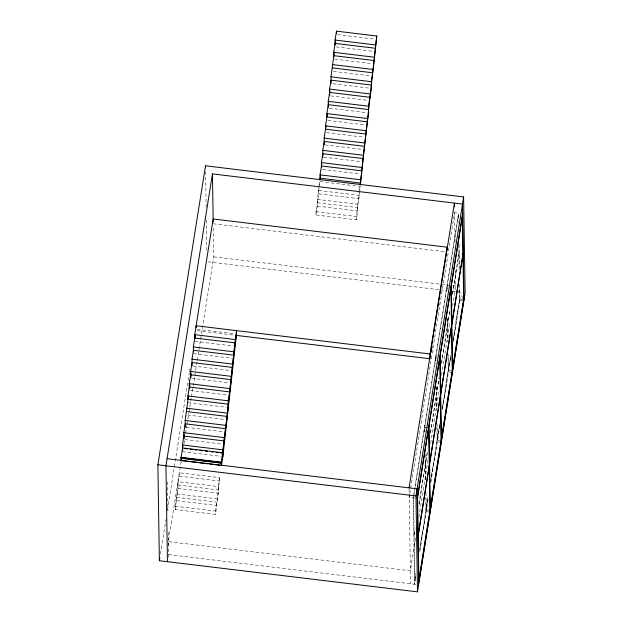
<?xml version="1.0" encoding="UTF-8"?>
<svg xmlns="http://www.w3.org/2000/svg" width="623" height="623" viewBox="0 0 623 623"><rect width="100%" height="100%" fill="white"/><g stroke="black" fill="none" stroke-linecap="round" stroke-linejoin="round"><path stroke-width="0.47" stroke-dasharray="3.12 2.34" d="M168.194 545.444L168.374 541.621L181.059 462.04M160.446 554.018L165.944 519.512M167.47 509.933L189.314 372.881M189.462 371.923L190.077 368.092M183.956 443.817L184.72 439.028M185.638 433.273L186.861 425.602M187.017 424.645L188.847 413.135M189.003 412.177L191.292 397.793M191.448 396.835L194.656 376.705M194.804 375.739L197.102 361.363M197.25 360.398L200.458 340.267M200.614 339.309L213.751 256.847L213.3 227.917M175.258 509.552C176.683 497.302 178.061 485.044 179.354 472.787L219.685 477.654C218.393 489.912 217.006 502.169 215.589 514.419L175.258 509.552L175.203 506.195L178.038 488.401L177.937 481.688L218.268 486.547L218.369 493.26L215.535 511.062L215.589 514.419M168.155 557.25L168.576 554.579L168.21 531.014M218.268 486.547L219.685 477.654M318.953 185.335L319.661 180.888M359.619 191.775L357.633 204.235L357.742 210.948L356.325 219.849L315.993 214.99L317.411 206.088L317.309 199.376L319.147 187.803M319.288 186.916L320.144 181.573L360.468 186.441L359.759 190.887M315.993 214.99L315.939 211.633L318.774 193.831L318.672 187.118M359.284 190.202L359.993 185.755M356.325 219.849L356.27 216.493L359.105 198.698L358.996 191.977M409.654 494.569L409.194 497.45L416.452 498.322M409.809 493.611L454.572 212.677L459.05 213.214M413.688 495.059L413.228 497.933L414.583 584.242L415.806 576.571M413.836 494.094L414.754 488.346M414.91 487.388L458.606 213.159L458.684 218.011M413.68 496.149L458.333 215.901L458.442 222.691M414.116 534.511L415.035 528.756M419.006 503.805L427.573 450.055M430.322 432.775L439.192 377.11M441.489 362.711L450.055 308.969M452.5 293.612L458.925 253.304L462.149 253.686M414.131 535.476L415.043 529.714M419.022 504.762L427.588 451.013M430.493 432.775L439.207 378.068M441.505 363.676L450.071 309.927M452.516 294.57L458.941 254.262L462.975 254.745M415.541 538.202L410.347 570.8L168.374 541.621M418.905 517.106L428.375 457.656M430.664 443.272L439.223 389.585M441.512 375.202L450.071 321.507M452.516 306.166L455.725 286.027L455.483 270.592M414.825 579.585L415.891 572.872M419.715 548.879L428.281 495.129M430.571 480.73L440.056 421.226M442.353 406.827L450.912 353.077M453.209 338.686L459.634 298.37L462.858 298.76M415.923 574.788L414.848 581.508L413.524 497.115L415.136 497.31M419.746 550.794L428.313 497.045M430.602 482.646L439.931 424.099M442.377 408.743L450.943 355.001M453.24 340.602L459.665 300.294L459.463 287.678M419.777 551.643L428.336 497.948M430.781 482.607L439.947 425.081M442.392 409.739L450.943 356.045M453.24 341.661L459.961 299.468L459.704 282.982M337.487 34.623L374.937 39.14M336.124 46.881L373.566 51.398M334.753 59.13L372.204 63.647M333.391 71.388L370.841 75.905M332.986 83.762L369.47 88.162M330.657 95.903L368.107 100.42M329.294 108.153L366.745 112.67M327.932 120.41L365.374 124.927M326.561 132.668L364.011 137.185M325.198 144.925L362.648 149.442M323.835 157.183L361.278 161.692M322.465 169.433L359.915 173.949M318.727 190.474L359.05 195.334M318.774 193.831L359.105 198.698M317.309 199.376L357.633 204.235M317.356 202.732L357.688 207.591M317.411 206.088L357.742 210.948M315.939 211.633L356.27 216.493M213.23 223.774L445.211 251.747M213.751 256.847L448.973 285.217M452.835 285.677L455.725 286.027M207.989 261.831L439.122 289.703M440.087 289.82L446.831 290.63M452.61 291.33L455.499 291.673M456.457 291.79L462.235 292.491M459.961 299.468L462.383 299.764M459.665 300.294L463.691 300.777M197.156 329.24L234.606 333.757M197.18 330.681L234.723 335.205M450.951 370.444L448.529 370.148L448.287 354.627M194.991 341.396L233.243 346.014M452.282 372.414L448.249 371.931L447.984 355.437M193.465 353.638L231.881 358.264M193.06 366.005L230.51 370.521M191.689 378.262L229.147 382.779M190.327 390.52L227.784 395.037M427.884 427.643L424.66 427.253L424.73 432.105M188.006 402.66L226.422 407.294M439.815 440.297L437.401 440.009L437.151 424.489M441.146 442.275L437.112 441.785L436.871 426.264M187.593 415.027L225.051 419.544M186.23 427.285L223.688 431.801M184.867 439.542L222.325 444.059M182.539 451.683L220.955 456.316M179.408 476.143L219.732 481.011M428.686 510.159L426.264 509.871L425.992 492.404M430.018 512.137L425.984 511.647L425.774 498.065M177.991 485.044L218.315 489.904M178.038 488.401L218.369 493.26M176.574 493.946L216.897 498.805M176.621 497.302L216.952 502.161M176.675 500.658L217.006 505.518M175.203 506.195L215.535 511.062M168.576 554.579L417.807 584.631M458.645 290.941L463.504 299.141M459.089 244.193L459.455 267.469M458.793 245.003L459.19 270.218M454.556 211.765L455.024 241.662M447.205 285.755L447.283 290.606M447.719 318.735L448.046 339.107M446.925 287.538L446.995 292.389M447.407 318.579L447.773 341.856M436.077 355.616L436.131 359.494M436.559 386.657L436.879 407.029M435.789 357.392L435.898 364.182M436.264 387.467L436.63 410.744M424.941 425.47L425.05 432.261M425.4 454.572L425.813 480.769M425.174 460.233L425.493 480.606M409.062 488.814L410.549 583.759M205.613 171.621L206.174 207.467M206.369 220.059L206.859 251.053M167.439 481.82L167.891 510.985"/><path stroke-width="0.93" d="M214.733 464.633L221.453 465.443L222.87 456.542L236.522 333.99L236.467 330.634C231.219 374.563 227.356 418.609 221.266 462.468L221.282 463.154L180.95 458.294L182.913 445.655M157.876 464.82L205.52 165.811L463.621 196.938L465.124 292.841L417.48 591.85L159.379 560.723L157.876 464.82L415.977 495.947L417.48 591.85M463.995 299.959L462.484 204.056L212.451 173.903L165.936 465.794L167.447 561.697M235.105 342.884L194.773 338.024L194.726 334.668L213.159 218.977L447.065 247.183L447.112 250.064M193.434 351.956L193.356 346.925L195.342 334.465M159.379 560.723L159.838 557.85M194.937 338.04L195.365 335.369M192.094 365.888L191.993 359.175L193.41 350.282L233.742 355.141M190.716 377.304L190.63 371.433L192.048 362.531L232.371 367.399M189.337 388.721L189.26 383.69L190.965 373.013M228.275 404.163L187.951 399.304L187.897 395.948L189.742 384.375M189.758 385.287L189.501 388.744M185.272 427.168L185.163 420.455L188.52 395.745M188.107 399.32L188.395 397.544M183.894 438.584L183.801 432.712L185.218 423.811L225.549 428.679M182.516 450.001L182.438 444.97L184.135 434.286M186.884 461.277L181.122 460.576L181.55 457.913M181.207 461.082L181.667 458.201M222.87 456.542C223.073 437.852 228.026 419.497 228.228 400.807C231.982 378.605 232.768 356.192 236.522 333.99M221.282 463.154L221.406 462.375M335.135 45.082L335.057 40.051L336.475 31.15L376.798 36.017C374.96 51.234 373.855 66.513 371.285 81.683C372.406 92.227 367.547 102.351 368.66 112.903C365.226 136.803 362.804 160.781 360.444 184.758M333.772 57.339L333.687 52.309L335.532 40.736M331.062 83.529L330.961 76.816L334.31 52.098M329.684 94.945L329.59 89.073L331.008 80.172L371.339 85.04M328.321 107.203L328.228 101.331L329.933 90.647M367.243 121.804L326.919 116.937L326.865 113.581L328.562 102.904M365.88 134.062L325.549 129.195L325.494 125.838L327.34 114.274M324.24 144.809L324.131 138.096L326.117 125.636M322.87 157.066L322.769 150.353L324.186 141.452L364.517 146.312M321.484 167.642L321.398 162.603L322.823 153.71L363.147 158.569M320.113 179.899L320.035 174.861L321.741 164.184M319.801 180L320.518 175.546M360.133 184.86C365.903 135.261 371.176 85.624 376.798 36.017M235.681 335.322L430.119 358.77L430.049 353.973L447.065 247.183M409.046 487.856L454.424 203.082L454.479 206.937M431.186 352.096L431.49 350.188M431.794 348.28L432.097 346.372M438.631 305.371L438.935 303.471M415.977 495.947L463.621 196.938M428.32 427.487L428.624 425.564M417.262 498.416L462.64 213.642M417.558 497.598L462.367 216.383L463.691 300.777L418.882 581.991L417.558 497.598L417.153 497.551M418.15 535.001L462.959 253.787M418.158 535.959L462.975 254.745M418.851 580.075L463.668 298.861M335.057 40.051L375.381 44.911M335.104 43.408L375.435 48.267M333.687 52.309L374.018 57.168M333.741 55.665L374.073 60.524M332.324 64.558L372.655 69.426M332.378 67.915L372.702 72.782M330.961 76.816L371.285 81.683M329.59 89.073L369.922 93.933M329.645 92.43L369.976 97.289M328.228 101.331L368.559 106.19M328.282 104.687L368.606 109.547M326.865 113.581L367.188 118.448M325.494 125.838L365.826 130.705M324.131 138.096L364.463 142.955M322.769 150.353L363.092 155.213M321.398 162.603L361.729 167.47M321.452 165.959L361.784 170.827M320.035 174.861L360.367 179.728M320.09 178.217L360.421 183.084M463.294 300.73L463.691 300.777M430.049 353.973L196.144 325.767L196.175 327.682M194.726 334.668L235.05 339.527M193.356 346.925L233.687 351.785M191.993 359.175L232.324 364.042M190.63 371.433L230.954 376.3M190.677 374.789L231.008 379.656M189.26 383.69L229.591 388.55M189.314 387.047L229.646 391.906M187.897 395.948L228.228 400.807M186.534 408.197L226.858 413.065M186.581 411.554L226.912 416.421M185.163 420.455L225.495 425.322M183.801 432.712L224.132 437.572M183.855 436.069L224.179 440.928M182.438 444.97L222.761 449.829M182.484 447.921L222.808 452.781M184.408 448.552L187.43 448.918M190.171 449.253L192.211 449.495M194.968 449.829L196.993 450.071M199.866 450.421L202.732 450.764M205.535 451.107L207.514 451.34M211.29 451.8L213.253 452.033M216.095 452.376L218.034 452.61M220.892 452.952L222.816 453.186M180.982 457.352L221.305 462.219M180.943 457.601L221.266 462.468M181.947 458.162L185.794 458.621M187.71 458.855L190.591 459.206M192.515 459.431L196.354 459.899M198.27 460.132L201.151 460.475M203.075 460.709L211.719 461.752M213.634 461.986L216.516 462.328M218.439 462.562L221.321 462.905M167.073 458.676L417.106 488.829L418.617 584.732M188.808 461.503L197.444 462.546M199.368 462.78L208.012 463.824M209.928 464.057L212.809 464.4M451.239 286.245L452.563 370.638M450.951 288.021L452.282 372.414M440.103 356.099L441.434 440.492M439.822 357.882L441.146 442.275M428.974 425.961L430.298 510.354M428.694 427.736L430.018 512.137M336.475 31.15L336.513 33.665M221.399 462.087L221.453 465.443M212.451 173.903L213.206 222.123M205.52 165.811L205.551 167.751M190.84 374.812L190.879 377.328M184.011 436.084L184.058 438.608M182.648 448.342L182.679 450.024M181.083 458.061L181.122 460.576"/></g></svg>
